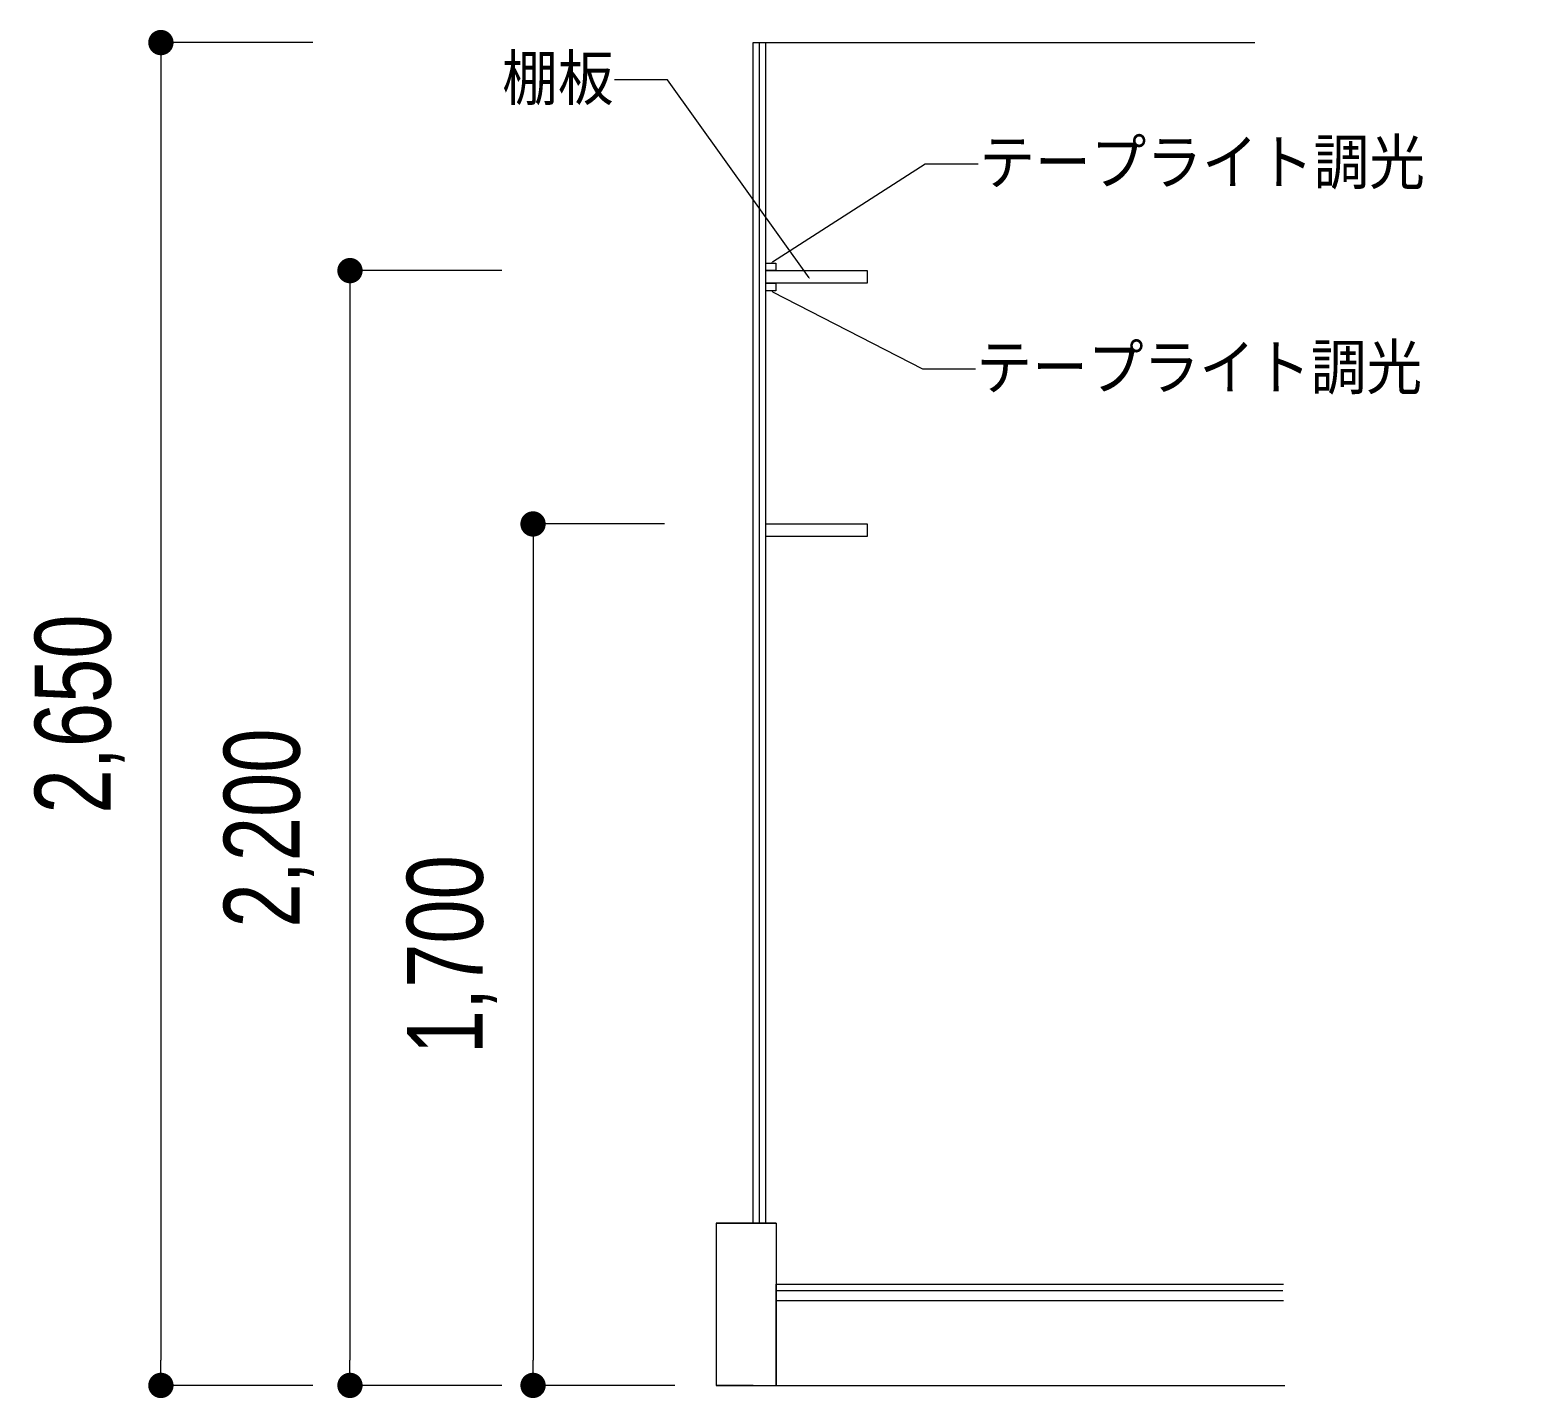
# Model space of a CAD drawing. Header units: millimetres. Extents: x -472210 to 610932, y -1721835 to -571782.
# Drawn here: x 607980 to 610932, y -1704748 to -1702048 of the extents above; entities that cross this region are included whole.
import ezdxf
from ezdxf import colors
from ezdxf.entities.mleader import LeaderData, LeaderLine
from ezdxf.math import Vec2, Vec3

# ---------------------------------------------------------------- set-up
doc = ezdxf.new("R2010")
doc.units = ezdxf.units.MM
doc.header["$LTSCALE"] = 400
doc.layers.get('0').update_dxf_attribs({"lineweight": 5})
doc.layers.add('文字', color=7, linetype='Continuous', lineweight=5)
doc.styles.add('gothic', font='MS PGothic.ttf', dxfattribs={"width": 0.8})
doc.styles.get("Standard").update_dxf_attribs({"font": 'simplex.shx', "bigfont": 'extfont2.shx'})
doc.dimstyles.new('外構300', dxfattribs={"dimtxt": 150, "dimasz": 50, "dimexe": 0, "dimexo": 200, "dimgap": 75, "dimtad": 1, "dimdec": 0, "dimzin": 12, "dimdsep": 46, "dimlunit": 6, "dimtxsty": 'gothic', "dimblk": 'DOT', "dimcen": 0, "dimclrd": 256, "dimclre": 256, "dimclrt": 256, "dimadec": 0, "dimazin": 0, "dimtfac": 1, "dimtdec": 0, "dimtix": 1, "dimtmove": 2, "dimatfit": 3, "dimldrblk": 'DOT', "dimfxl": 300, "dimfxlon": 1, "dimtolj": 1, "dimtzin": 12, "dimlwd": -1, "dimlwe": -1, "dimarcsym": 0})

# ---------------------------------------------------------------- blocks, each defined once
blk = doc.blocks.new('_Dot')
at = {"color": 0, "linetype": 'ByBlock', "lineweight": -2}
blk.add_line((-0.5, 0), (-1, 0), dxfattribs=at)
at = {"color": 0, "linetype": 'ByBlock', "const_width": 0.5}
blk.add_lwpolyline([(-0.25, 0, 1), (0.25, 0, 1)], format="xyb", close=True, dxfattribs=at)
blk = doc.blocks.new('*D447')
at = {"transparency": 16777216}
for p, q in [((608538.4, -1702073.4), (608238.4, -1702073.4)), ((608238.4, -1702123.4), (608238.4, -1704673.4)), ((608538.4, -1704723.4), (608238.4, -1704723.4))]:
    blk.add_line(p, q, dxfattribs=at)
at = {"layer": 'Defpoints', "color": 0, "transparency": 16777216}
for p in [(609200.3, -1702073.4), (608238.4, -1704723.4), (609245.7, -1704723.4)]:
    blk.add_point(p, dxfattribs=at)
at = {"transparency": 16777216, "xscale": 50, "yscale": 50, "zscale": 50}
for p, rotation in [((608238.4, -1702073.4), 90), ((608238.4, -1704723.4), 270)]:
    blk.add_blockref('_Dot', p, dxfattribs=dict(at, rotation=rotation))
at = {"transparency": 16777216, "insert": (608078.2, -1703398.4), "char_height": 150, "attachment_point": 5, "rotation": 90, "style": 'gothic'}
blk.add_mtext('\\A1;2,650', dxfattribs=at)
blk = doc.blocks.new('*D448')
at = {"transparency": 16777216}
for p, q in [((608911.7, -1702523.4), (608611.7, -1702523.4)), ((608611.7, -1702573.4), (608611.7, -1704673.4)), ((608911.7, -1704723.4), (608611.7, -1704723.4))]:
    blk.add_line(p, q, dxfattribs=at)
at = {"layer": 'Defpoints', "color": 0, "transparency": 16777216}
for p in [(609225.3, -1702523.4), (608611.7, -1704723.4), (609225.3, -1704723.4)]:
    blk.add_point(p, dxfattribs=at)
at = {"transparency": 16777216, "xscale": 50, "yscale": 50, "zscale": 50}
for p, rotation in [((608611.7, -1702523.4), 90), ((608611.7, -1704723.4), 270)]:
    blk.add_blockref('_Dot', p, dxfattribs=dict(at, rotation=rotation))
at = {"transparency": 16777216, "insert": (608451.4, -1703623.4), "char_height": 150, "attachment_point": 5, "rotation": 90, "style": 'gothic'}
blk.add_mtext('\\A1;2,200', dxfattribs=at)
blk = doc.blocks.new('*D449')
at = {"transparency": 16777216}
for p, q in [((609232.6, -1703023.4), (608973.1, -1703023.4)), ((608973.1, -1703073.4), (608973.1, -1704673.4)), ((609253, -1704723.4), (608973.1, -1704723.4))]:
    blk.add_line(p, q, dxfattribs=at)
at = {"layer": 'Defpoints', "color": 0, "transparency": 16777216}
for p in [(609432.6, -1703023.4), (608973.1, -1704723.4), (609453, -1704723.4)]:
    blk.add_point(p, dxfattribs=at)
at = {"transparency": 16777216, "xscale": 50, "yscale": 50, "zscale": 50}
for p, rotation in [((608973.1, -1703023.4), 90), ((608973.1, -1704723.4), 270)]:
    blk.add_blockref('_Dot', p, dxfattribs=dict(at, rotation=rotation))
at = {"transparency": 16777216, "insert": (608812.9, -1703873.4), "char_height": 150, "attachment_point": 5, "rotation": 90, "style": 'gothic'}
blk.add_mtext('\\A1;1,700', dxfattribs=at)

msp = doc.modelspace()

# ---------------------------------------------------------------- linework, layer by layer
for p, q in [((609407.58, -1704403.41), (609407.58, -1702073.41)), ((609407.58, -1702073.41), (609407.58, -1702073.41)), ((609407.58, -1702073.41), (610398.1, -1702073.41)), ((609420.08, -1704403.41), (609420.08, -1702073.41)), ((609432.58, -1704403.41), (609432.58, -1702073.41)), ((609432.58, -1702523.41), (609432.58, -1702508.41)), ((609432.58, -1702508.41), (609452.58, -1702508.41)), ((609432.58, -1702523.41), (609632.58, -1702523.41)), ((609452.58, -1702523.41), (609432.58, -1702523.41)), ((609452.58, -1702508.41), (609452.58, -1702523.41)), ((609632.58, -1702523.41), (609632.58, -1702548.41)), ((609632.58, -1702548.41), (609432.58, -1702548.41)), ((609432.58, -1702563.41), (609432.58, -1702548.41)), ((609432.58, -1702548.41), (609452.58, -1702548.41)), ((609452.58, -1702548.41), (609452.58, -1702563.41)), ((609452.58, -1702563.41), (609432.58, -1702563.41)), ((609432.58, -1704403.41), (609432.58, -1703023.41)), ((609432.58, -1703023.41), (609632.58, -1703023.41)), ((609632.58, -1703023.41), (609632.58, -1703048.41)), ((609632.58, -1703048.41), (609432.58, -1703048.41)), ((609334.55, -1704403.41), (609453, -1704403.41)), ((609453, -1704403.41), (609334.55, -1704403.41)), ((609453, -1704403.41), (609334.55, -1704403.41)), ((609334.55, -1704403.41), (609334.55, -1704723.41)), ((609433, -1704403.41), (609453, -1704403.41)), ((609453, -1704403.41), (609453, -1704723.41)), ((609453, -1704723.41), (609453, -1704523.41)), ((609453, -1704523.41), (610454.83, -1704523.41)), ((609453, -1704535.91), (610453.2, -1704535.91)), ((609453, -1704555.91), (610454.83, -1704555.91)), ((609407.58, -1704723.41), (609334.55, -1704723.41)), ((609334.55, -1704723.41), (610457.27, -1704723.41))]:
    msp.add_line(p, q)

# ---------------------------------------------------------------- dimensions: what is measured, and where the dimension line sits
for base, p1, p2, picture, middle in [((608238.42, -1704723.41), (609200.29, -1702073.41), (609245.71, -1704723.41), '*D447', (608078.19, -1703398.41)), ((608611.66, -1704723.41), (609225.29, -1702523.41), (609225.29, -1704723.41), '*D448', (608451.43, -1703623.41)), ((608973.09, -1704723.41), (609432.58, -1703023.41), (609453, -1704723.41), '*D449', (608812.86, -1703873.41))]:
    dim = msp.add_linear_dim(base=base, p1=p1, p2=p2, angle=90, dimstyle='外構300')
    dim.commit()
    dim.dimension.update_dxf_attribs({"geometry": picture, "text_midpoint": middle})

# ---------------------------------------------------------------- leaders
at = {"layer": '文字', "ltscale": 10}
ml = msp.add_multileader_mtext('Standard', dxfattribs=at)
ml.set_content('棚板', color=256)
ml.set_leader_properties(lineweight=0)
ml.build(insert=Vec2(0, 0))
ctx = ml.context
ctx.base_point, ctx.char_height, ctx.plane_origin = Vec3(608916.79, -1702146.71), 100, Vec3(608735.11, -1702823.58)
ctx.text_align_type = 2
notes = []
notes.append((ctx, [(0, (1, 1, 0), (609238.56, -1702146.71), (-1, 0), 104.44, [(0, [(609520.43, -1702540.92)], 0, [])])]))
ctx.mtext.insert, ctx.mtext.width, ctx.mtext.alignment, ctx.mtext.flow_direction = Vec3(609132.12, -1702096.71), 983.151, 3, 5
ml = msp.add_multileader_mtext('Standard', dxfattribs=at)
ml.set_content('テープライト調光', color=256)
ml.set_leader_properties(lineweight=0)
ml.build(insert=Vec2(0, 0))
ctx = ml.context
ctx.base_point, ctx.char_height, ctx.plane_origin = Vec3(609852.02, -1702312.6), 100, Vec3(609670.35, -1702989.47)
notes.append((ctx, [(1, (1, 1, 0), (609747.58, -1702312.6), (1, 0), 104.44, [(0, [(609442.58, -1702508.41)], 0, [])])]))
ctx.mtext.insert, ctx.mtext.width, ctx.mtext.flow_direction = Vec3(609854.02, -1702262.6), 1077.7773, 5
ml = msp.add_multileader_mtext('Standard', dxfattribs=at)
ml.set_content('テープライト調光', color=256)
ml.set_leader_properties(lineweight=0)
ml.build(insert=Vec2(0, 0))
ctx = ml.context
ctx.base_point, ctx.char_height, ctx.plane_origin = Vec3(609846.55, -1702717.42), 100, Vec3(609664.87, -1703394.29)
notes.append((ctx, [(1, (1, 1, 0), (609742.1, -1702717.42), (1, 0), 104.44, [(0, [(609442.58, -1702563.41)], 0, [])])]))
ctx.mtext.insert, ctx.mtext.width, ctx.mtext.flow_direction = Vec3(609848.55, -1702667.42), 1077.7773, 5
for ctx, leaders in notes:
    for number, flags, end, landing, length, lines in leaders:
        leader = LeaderData()
        leader.index, (leader.has_last_leader_line, leader.has_dogleg_vector, leader.attachment_direction) = number, flags
        leader.last_leader_point, leader.dogleg_vector, leader.dogleg_length = Vec3(end), Vec3(landing), length
        for number, points, colour, breaks in lines:
            line = LeaderLine()
            line.index, line.vertices, line.color, line.breaks = number, Vec3.list(points), colors.encode_raw_color(colour), breaks
            leader.lines.append(line)
        ctx.leaders.append(leader)

doc.saveas('drawing.dxf')
